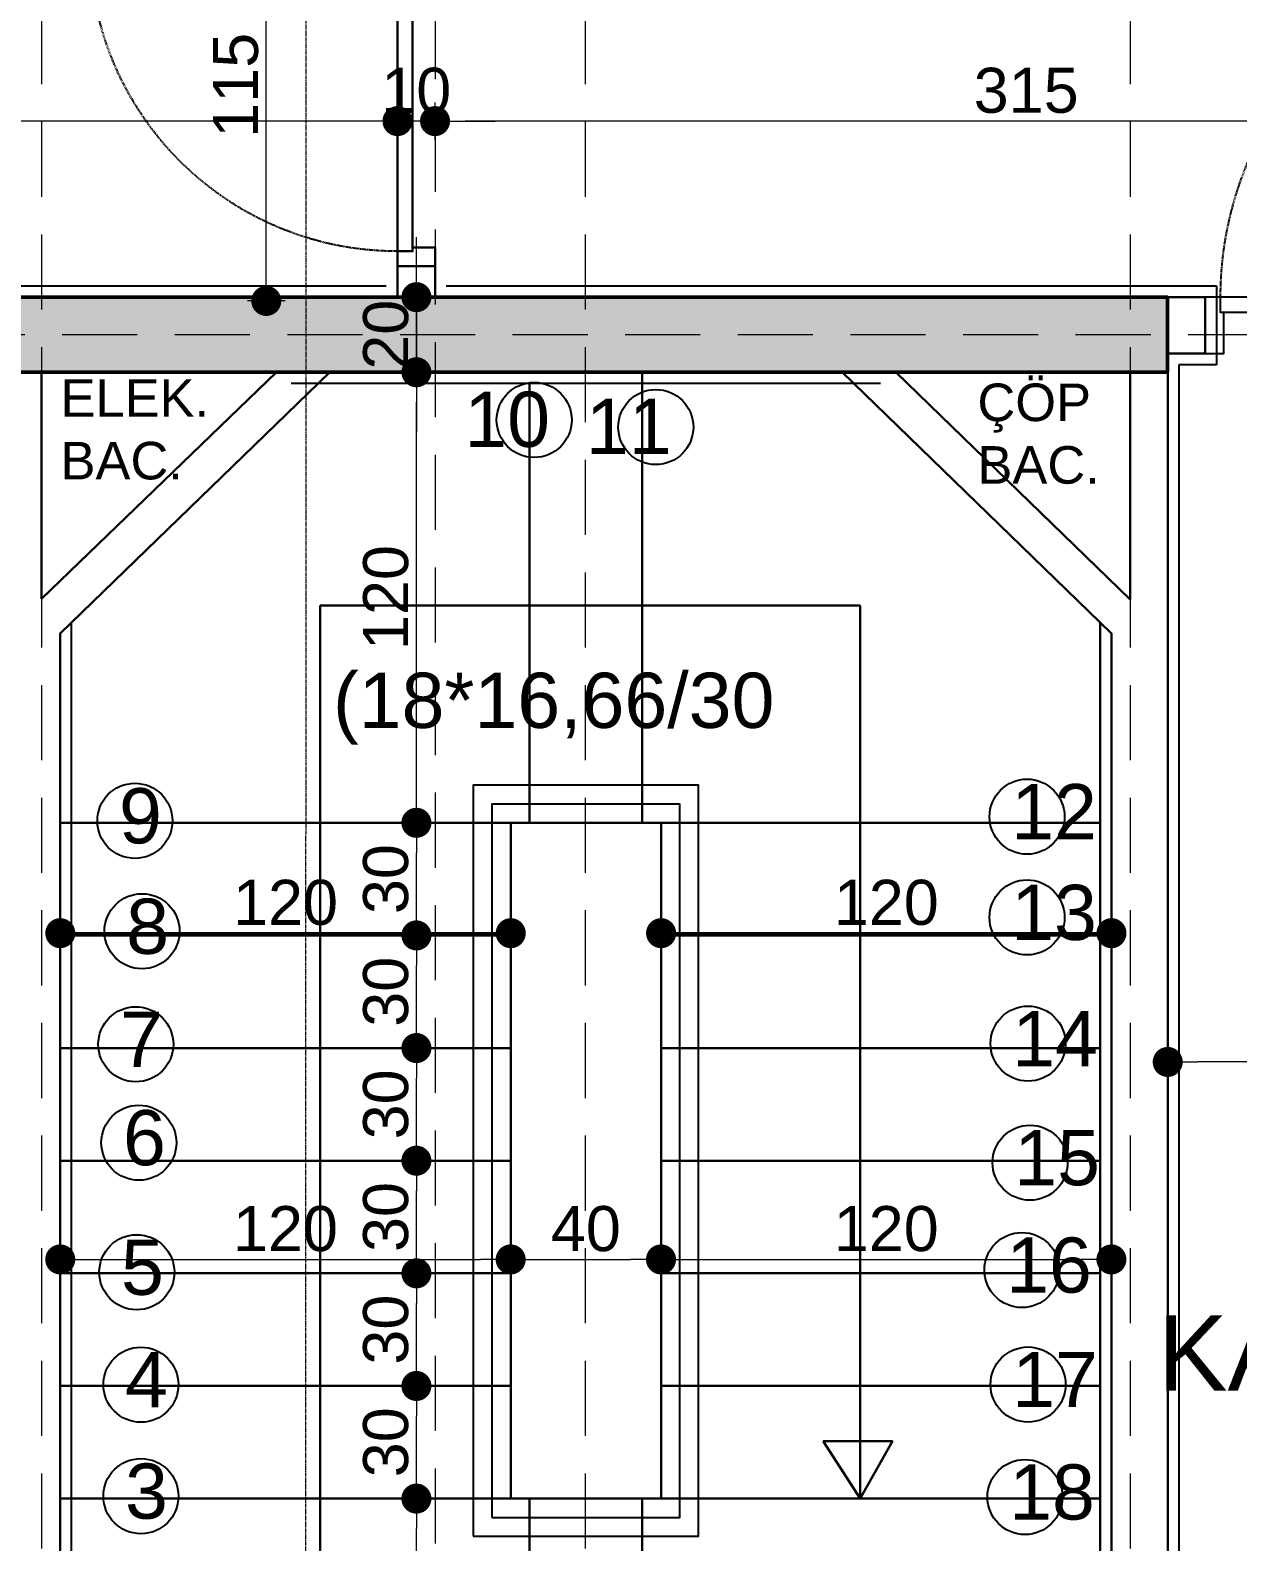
# Model space of a CAD drawing. Header units: millimetres. Extents: x 38129 to 72024, y -56282 to 16512.
# Drawn here: x 51670.7 to 51992.4, y -43941.9 to -43539.3 of the extents above; entities that cross this region are included whole.
import ezdxf

# ---------------------------------------------------------------- set-up
doc = ezdxf.new("R2010")
doc.units = ezdxf.units.MM
doc.linetypes.add('HIDDEN', pattern=[0.375, 0.25, -0.125])
for name, color, linetype, lineweight in [('AKS', 55, 'HIDDEN', 0), ('COLUMN4', 3, 'Continuous', 50), ('DIŞÖLÇÜ', 37, 'Continuous', 0), ('DUVAR', 255, 'Continuous', 30), ('KAPI', 4, 'Continuous', 30), ('M', 210, 'Continuous', 30), ('mahal', 7, 'Continuous', 5), ('pencere+KAPI', 1, 'Continuous', 0), ('TARAMA', 252, 'Continuous', 0), ('ölçü İÇ', 31, 'Continuous', 0)]:
    doc.layers.add(name, color=color, linetype=linetype, lineweight=lineweight)
for name, color, linetype in [('HIDDEN', 1, 'HIDDEN'), ('sıva', 41, 'Continuous'), ('tefriş', 42, 'Continuous')]:
    doc.layers.add(name, color=color, linetype=linetype)
doc.styles.add('icdisolcu_yazi', font='arial.ttf')
doc.styles.get("Standard").update_dxf_attribs({"font": 'arial.ttf'})
doc.dimstyles.new('İç Ölçü', dxfattribs={"dimtxt": 12, "dimasz": 8, "dimexe": 5, "dimexo": 0, "dimgap": 2, "dimtad": 1, "dimdec": 0, "dimzin": 12, "dimdsep": 46, "dimtxsty": 'icdisolcu_yazi', "dimblk": 'DOT', "dimcen": 8, "dimdle": 5, "dimclrd": 256, "dimclre": 256, "dimclrt": 7, "dimadec": 0, "dimazin": 3, "dimtfac": 1, "dimtdec": 0, "dimtix": 1, "dimtmove": 2, "dimatfit": 3, "dimldrblk": 'DOT', "dimfxl": 0, "dimtolj": 1, "dimtzin": 0, "dimlwd": -1, "dimlwe": -1, "dimarcsym": 0})

# ---------------------------------------------------------------- blocks, each defined once
blk = doc.blocks.new('_Dot')
at = {"color": 0, "lineweight": -2}
blk.add_line((-0.5, 0), (-1, 0), dxfattribs=at)
at = {"color": 0, "lineweight": 30, "const_width": 0.5}
blk.add_lwpolyline([(-0.25, 0, 1), (0.25, 0, 1)], format="xyb", close=True, dxfattribs=at)
blk = doc.blocks.new('*D1415')
at = {"layer": 'Defpoints', "color": 0, "lineweight": 120, "transparency": 16777216}
for p in [(51773.6, -43610.43), (51773.57, -43630.43), (51773.57, -43630.43)]:
    blk.add_point(p, dxfattribs=at)
at = {"layer": 'ölçü İÇ', "linetype": 'Continuous', "transparency": 16777216}
for p, q in [((51773.57, -43602.43), (51773.57, -43594.43)), ((51773.57, -43610.43), (51773.57, -43630.43)), ((51773.57, -43638.43), (51773.57, -43646.43))]:
    blk.add_line(p, q, dxfattribs=at)
at = {"layer": 'ölçü İÇ', "transparency": 16777216}
for p, q in [((51773.6, -43610.43), (51768.57, -43610.43)), ((51773.57, -43630.43), (51778.57, -43630.43))]:
    blk.add_line(p, q, dxfattribs=at)
at = {"layer": 'ölçü İÇ', "transparency": 16777216, "xscale": 8, "yscale": 8, "zscale": 8}
for p, rotation in [((51773.57, -43610.43), 270), ((51773.57, -43630.43), 90)]:
    blk.add_blockref('_Dot', p, dxfattribs=dict(at, rotation=rotation))
at = {"layer": 'ölçü İÇ', "color": 7, "transparency": 16777216, "insert": (51765.45, -43620.43), "char_height": 12, "attachment_point": 5, "rotation": 90, "style": 'icdisolcu_yazi'}
blk.add_mtext('\\A1;20', dxfattribs=at)
blk = doc.blocks.new('*D1416')
at = {"layer": 'Defpoints', "color": 0, "lineweight": 120, "transparency": 16777216}
for p in [(51773.57, -43930.43), (51773.57, -43930.43), (51773.57, -44050.43)]:
    blk.add_point(p, dxfattribs=at)
at = {"layer": 'ölçü İÇ', "transparency": 16777216}
for p, q in [((51773.57, -43930.43), (51778.57, -43930.43)), ((51773.57, -44050.43), (51778.57, -44050.43))]:
    blk.add_line(p, q, dxfattribs=at)
at = {"layer": 'ölçü İÇ', "linetype": 'Continuous', "transparency": 16777216}
blk.add_line((51773.57, -44042.43), (51773.57, -43938.43), dxfattribs=at)
at = {"layer": 'ölçü İÇ', "transparency": 16777216, "xscale": 8, "yscale": 8, "zscale": 8}
for p, rotation in [((51773.57, -43930.43), 90), ((51773.57, -44050.43), 270)]:
    blk.add_blockref('_Dot', p, dxfattribs=dict(at, rotation=rotation))
at = {"layer": 'ölçü İÇ', "color": 7, "transparency": 16777216, "insert": (51765.45, -43990.43), "char_height": 12, "attachment_point": 5, "rotation": 90, "style": 'icdisolcu_yazi'}
blk.add_mtext('\\A1;120', dxfattribs=at)
blk = doc.blocks.new('*D1417')
at = {"layer": 'Defpoints', "color": 0, "lineweight": 120, "transparency": 16777216}
for p in [(51773.57, -43900.43), (51773.57, -43900.43), (51773.57, -43930.43)]:
    blk.add_point(p, dxfattribs=at)
at = {"layer": 'ölçü İÇ', "transparency": 16777216}
for p, q in [((51773.57, -43900.43), (51778.57, -43900.43)), ((51773.57, -43930.43), (51778.57, -43930.43))]:
    blk.add_line(p, q, dxfattribs=at)
at = {"layer": 'ölçü İÇ', "linetype": 'Continuous', "transparency": 16777216}
blk.add_line((51773.57, -43922.43), (51773.57, -43908.43), dxfattribs=at)
at = {"layer": 'ölçü İÇ', "transparency": 16777216, "xscale": 8, "yscale": 8, "zscale": 8}
for p, rotation in [((51773.57, -43900.43), 90), ((51773.57, -43930.43), 270)]:
    blk.add_blockref('_Dot', p, dxfattribs=dict(at, rotation=rotation))
at = {"layer": 'ölçü İÇ', "color": 7, "transparency": 16777216, "insert": (51765.44, -43915.43), "char_height": 12, "attachment_point": 5, "rotation": 90, "style": 'icdisolcu_yazi'}
blk.add_mtext('\\A1;30', dxfattribs=at)
blk = doc.blocks.new('*D1418')
at = {"layer": 'Defpoints', "color": 0, "lineweight": 120, "transparency": 16777216}
for p in [(51773.57, -43870.43), (51773.57, -43870.43), (51773.57, -43900.43)]:
    blk.add_point(p, dxfattribs=at)
at = {"layer": 'ölçü İÇ', "transparency": 16777216}
for p, q in [((51773.57, -43870.43), (51778.57, -43870.43)), ((51773.57, -43900.43), (51778.57, -43900.43))]:
    blk.add_line(p, q, dxfattribs=at)
at = {"layer": 'ölçü İÇ', "linetype": 'Continuous', "transparency": 16777216}
blk.add_line((51773.57, -43892.43), (51773.57, -43878.43), dxfattribs=at)
at = {"layer": 'ölçü İÇ', "transparency": 16777216, "xscale": 8, "yscale": 8, "zscale": 8}
for p, rotation in [((51773.57, -43870.43), 90), ((51773.57, -43900.43), 270)]:
    blk.add_blockref('_Dot', p, dxfattribs=dict(at, rotation=rotation))
at = {"layer": 'ölçü İÇ', "color": 7, "transparency": 16777216, "insert": (51765.44, -43885.43), "char_height": 12, "attachment_point": 5, "rotation": 90, "style": 'icdisolcu_yazi'}
blk.add_mtext('\\A1;30', dxfattribs=at)
blk = doc.blocks.new('*D1419')
at = {"layer": 'Defpoints', "color": 0, "lineweight": 120, "transparency": 16777216}
for p in [(51773.57, -43840.43), (51773.57, -43840.43), (51773.57, -43870.43)]:
    blk.add_point(p, dxfattribs=at)
at = {"layer": 'ölçü İÇ', "transparency": 16777216}
for p, q in [((51773.57, -43840.43), (51778.57, -43840.43)), ((51773.57, -43870.43), (51778.57, -43870.43))]:
    blk.add_line(p, q, dxfattribs=at)
at = {"layer": 'ölçü İÇ', "linetype": 'Continuous', "transparency": 16777216}
blk.add_line((51773.57, -43862.43), (51773.57, -43848.43), dxfattribs=at)
at = {"layer": 'ölçü İÇ', "transparency": 16777216, "xscale": 8, "yscale": 8, "zscale": 8}
for p, rotation in [((51773.57, -43840.43), 90), ((51773.57, -43870.43), 270)]:
    blk.add_blockref('_Dot', p, dxfattribs=dict(at, rotation=rotation))
at = {"layer": 'ölçü İÇ', "color": 7, "transparency": 16777216, "insert": (51765.44, -43855.43), "char_height": 12, "attachment_point": 5, "rotation": 90, "style": 'icdisolcu_yazi'}
blk.add_mtext('\\A1;30', dxfattribs=at)
blk = doc.blocks.new('*D1420')
at = {"layer": 'Defpoints', "color": 0, "lineweight": 120, "transparency": 16777216}
for p in [(51773.57, -43810.43), (51773.57, -43810.43), (51773.57, -43840.43)]:
    blk.add_point(p, dxfattribs=at)
at = {"layer": 'ölçü İÇ', "transparency": 16777216}
for p, q in [((51773.57, -43810.43), (51778.57, -43810.43)), ((51773.57, -43840.43), (51778.57, -43840.43))]:
    blk.add_line(p, q, dxfattribs=at)
at = {"layer": 'ölçü İÇ', "linetype": 'Continuous', "transparency": 16777216}
blk.add_line((51773.57, -43832.43), (51773.57, -43818.43), dxfattribs=at)
at = {"layer": 'ölçü İÇ', "transparency": 16777216, "xscale": 8, "yscale": 8, "zscale": 8}
for p, rotation in [((51773.57, -43810.43), 90), ((51773.57, -43840.43), 270)]:
    blk.add_blockref('_Dot', p, dxfattribs=dict(at, rotation=rotation))
at = {"layer": 'ölçü İÇ', "color": 7, "transparency": 16777216, "insert": (51765.44, -43825.43), "char_height": 12, "attachment_point": 5, "rotation": 90, "style": 'icdisolcu_yazi'}
blk.add_mtext('\\A1;30', dxfattribs=at)
blk = doc.blocks.new('*D1421')
at = {"layer": 'Defpoints', "color": 0, "lineweight": 120, "transparency": 16777216}
for p in [(51773.57, -43780.43), (51773.57, -43780.43), (51773.57, -43810.43)]:
    blk.add_point(p, dxfattribs=at)
at = {"layer": 'ölçü İÇ', "transparency": 16777216}
for p, q in [((51773.57, -43780.43), (51778.57, -43780.43)), ((51773.57, -43810.43), (51778.57, -43810.43))]:
    blk.add_line(p, q, dxfattribs=at)
at = {"layer": 'ölçü İÇ', "linetype": 'Continuous', "transparency": 16777216}
blk.add_line((51773.57, -43802.43), (51773.57, -43788.43), dxfattribs=at)
at = {"layer": 'ölçü İÇ', "transparency": 16777216, "xscale": 8, "yscale": 8, "zscale": 8}
for p, rotation in [((51773.57, -43780.43), 90), ((51773.57, -43810.43), 270)]:
    blk.add_blockref('_Dot', p, dxfattribs=dict(at, rotation=rotation))
at = {"layer": 'ölçü İÇ', "color": 7, "transparency": 16777216, "insert": (51765.44, -43795.43), "char_height": 12, "attachment_point": 5, "rotation": 90, "style": 'icdisolcu_yazi'}
blk.add_mtext('\\A1;30', dxfattribs=at)
blk = doc.blocks.new('*D1422')
at = {"layer": 'Defpoints', "color": 0, "lineweight": 120, "transparency": 16777216}
for p in [(51773.57, -43750.43), (51773.57, -43750.43), (51773.57, -43780.43)]:
    blk.add_point(p, dxfattribs=at)
at = {"layer": 'ölçü İÇ', "transparency": 16777216}
for p, q in [((51773.57, -43750.43), (51778.57, -43750.43)), ((51773.57, -43780.43), (51778.57, -43780.43))]:
    blk.add_line(p, q, dxfattribs=at)
at = {"layer": 'ölçü İÇ', "linetype": 'Continuous', "transparency": 16777216}
blk.add_line((51773.57, -43772.43), (51773.57, -43758.43), dxfattribs=at)
at = {"layer": 'ölçü İÇ', "transparency": 16777216, "xscale": 8, "yscale": 8, "zscale": 8}
for p, rotation in [((51773.57, -43750.43), 90), ((51773.57, -43780.43), 270)]:
    blk.add_blockref('_Dot', p, dxfattribs=dict(at, rotation=rotation))
at = {"layer": 'ölçü İÇ', "color": 7, "transparency": 16777216, "insert": (51765.44, -43765.43), "char_height": 12, "attachment_point": 5, "rotation": 90, "style": 'icdisolcu_yazi'}
blk.add_mtext('\\A1;30', dxfattribs=at)
blk = doc.blocks.new('*D1423')
at = {"layer": 'Defpoints', "color": 0, "lineweight": 120, "transparency": 16777216}
for p in [(51773.57, -43630.43), (51773.57, -43630.43), (51773.57, -43750.43)]:
    blk.add_point(p, dxfattribs=at)
at = {"layer": 'ölçü İÇ', "transparency": 16777216}
for p, q in [((51773.57, -43630.43), (51778.57, -43630.43)), ((51773.57, -43750.43), (51778.57, -43750.43))]:
    blk.add_line(p, q, dxfattribs=at)
at = {"layer": 'ölçü İÇ', "linetype": 'Continuous', "transparency": 16777216}
blk.add_line((51773.57, -43742.43), (51773.57, -43638.43), dxfattribs=at)
at = {"layer": 'ölçü İÇ', "transparency": 16777216, "xscale": 8, "yscale": 8, "zscale": 8}
for p, rotation in [((51773.57, -43630.43), 90), ((51773.57, -43750.43), 270)]:
    blk.add_blockref('_Dot', p, dxfattribs=dict(at, rotation=rotation))
at = {"layer": 'ölçü İÇ', "color": 7, "transparency": 16777216, "insert": (51765.45, -43690.43), "char_height": 12, "attachment_point": 5, "rotation": 90, "style": 'icdisolcu_yazi'}
blk.add_mtext('\\A1;120', dxfattribs=at)
blk = doc.blocks.new('*D1424')
at = {"layer": 'Defpoints', "color": 0, "lineweight": 120, "transparency": 16777216}
for p in [(51773.57, -43610.43), (51773.57, -43610.43), (51773.57, -43630.43)]:
    blk.add_point(p, dxfattribs=at)
at = {"layer": 'ölçü İÇ', "linetype": 'Continuous', "transparency": 16777216}
for p, q in [((51773.57, -43602.43), (51773.57, -43594.43)), ((51773.57, -43630.43), (51773.57, -43610.43)), ((51773.57, -43638.43), (51773.57, -43646.43))]:
    blk.add_line(p, q, dxfattribs=at)
at = {"layer": 'ölçü İÇ', "transparency": 16777216}
for p, q in [((51773.57, -43610.43), (51778.57, -43610.43)), ((51773.57, -43630.43), (51778.57, -43630.43))]:
    blk.add_line(p, q, dxfattribs=at)
at = {"layer": 'ölçü İÇ', "transparency": 16777216, "xscale": 8, "yscale": 8, "zscale": 8}
for p, rotation in [((51773.57, -43610.43), 270), ((51773.57, -43630.43), 90)]:
    blk.add_blockref('_Dot', p, dxfattribs=dict(at, rotation=rotation))
at = {"layer": 'ölçü İÇ', "color": 7, "transparency": 16777216, "insert": (51765.45, -43620.43), "char_height": 12, "attachment_point": 5, "rotation": 90, "style": 'icdisolcu_yazi'}
blk.add_mtext('\\A1;20', dxfattribs=at)
blk = doc.blocks.new('*U9')
for p, q in [((4, 0), (0, 0)), ((86, 0), (90, 0))]:
    blk.add_line(p, q)
blk.add_lwpolyline([(4, 0), (86, 0), (86, -4), (4, -4)], close=True)
for points in [[(0, -10), (5, -10), (5, -4)], [(90, -10), (85, -10), (85, -4)]]:
    blk.add_lwpolyline(points)
at = {"layer": 'DUVAR'}
for p, q in [((0, 0), (0, -10)), ((90, 0), (90, -10))]:
    blk.add_line(p, q, dxfattribs=at)
at = {"layer": 'HIDDEN'}
blk.add_line((4, 0), (4, 82), dxfattribs=at)
blk.add_arc((4, 0), 82, 360, 90, dxfattribs=at)
blk = doc.blocks.new('*D1490')
at = {"layer": 'Defpoints', "color": 0, "lineweight": 120, "transparency": 16777216}
for p in [(51773.57, -43610.43), (51773.57, -43610.43), (51773.57, -43630.43)]:
    blk.add_point(p, dxfattribs=at)
at = {"layer": 'ölçü İÇ', "linetype": 'Continuous', "transparency": 16777216}
for p, q in [((51773.57, -43602.43), (51773.57, -43594.43)), ((51773.57, -43630.43), (51773.57, -43610.43)), ((51773.57, -43638.43), (51773.57, -43646.43))]:
    blk.add_line(p, q, dxfattribs=at)
at = {"layer": 'ölçü İÇ', "transparency": 16777216}
for p, q in [((51773.57, -43610.43), (51778.57, -43610.43)), ((51773.57, -43630.43), (51778.57, -43630.43))]:
    blk.add_line(p, q, dxfattribs=at)
at = {"layer": 'ölçü İÇ', "transparency": 16777216, "xscale": 8, "yscale": 8, "zscale": 8}
for p, rotation in [((51773.57, -43610.43), 270), ((51773.57, -43630.43), 90)]:
    blk.add_blockref('_Dot', p, dxfattribs=dict(at, rotation=rotation))
at = {"layer": 'ölçü İÇ', "color": 7, "transparency": 16777216, "insert": (51765.45, -43620.43), "char_height": 12, "attachment_point": 5, "rotation": 90, "style": 'icdisolcu_yazi'}
blk.add_mtext('\\A1;20', dxfattribs=at)
blk = doc.blocks.new('*D1491')
at = {"layer": 'Defpoints', "color": 0, "lineweight": 120, "transparency": 16777216}
for p in [(51733.57, -43496.57), (51763.53, -43496.57), (51773.57, -43611.43)]:
    blk.add_point(p, dxfattribs=at)
at = {"layer": 'ölçü İÇ', "transparency": 16777216}
for p, q in [((51738.57, -43496.57), (51728.57, -43496.57)), ((51738.57, -43611.43), (51728.57, -43611.43))]:
    blk.add_line(p, q, dxfattribs=at)
at = {"layer": 'ölçü İÇ', "linetype": 'Continuous', "transparency": 16777216}
blk.add_line((51733.57, -43603.43), (51733.57, -43504.57), dxfattribs=at)
at = {"layer": 'ölçü İÇ', "transparency": 16777216, "xscale": 8, "yscale": 8, "zscale": 8}
for p, rotation in [((51733.57, -43496.57), 90), ((51733.57, -43611.43), 270)]:
    blk.add_blockref('_Dot', p, dxfattribs=dict(at, rotation=rotation))
at = {"layer": 'ölçü İÇ', "color": 7, "transparency": 16777216, "insert": (51725.45, -43554), "char_height": 12, "attachment_point": 5, "rotation": 90, "style": 'icdisolcu_yazi'}
blk.add_mtext('\\A1;115', dxfattribs=at)
blk = doc.blocks.new('*D1518')
at = {"layer": 'Defpoints', "color": 0, "lineweight": 120, "transparency": 16777216}
for p in [(51778.53, -43563.54), (52093.53, -43563.54), (51778.53, -43602.21)]:
    blk.add_point(p, dxfattribs=at)
at = {"layer": 'ölçü İÇ', "transparency": 16777216}
for p, q in [((51778.53, -43568.54), (51778.53, -43558.54)), ((52093.53, -43563.54), (52093.53, -43558.54))]:
    blk.add_line(p, q, dxfattribs=at)
at = {"layer": 'ölçü İÇ', "linetype": 'Continuous', "transparency": 16777216}
blk.add_line((52085.53, -43563.54), (51786.53, -43563.54), dxfattribs=at)
at = {"layer": 'ölçü İÇ', "transparency": 16777216, "xscale": 8, "yscale": 8, "zscale": 8, "rotation": 180}
blk.add_blockref('_Dot', (51778.53, -43563.54), dxfattribs=at)
at = {"layer": 'ölçü İÇ', "transparency": 16777216, "xscale": 8, "yscale": 8, "zscale": 8}
blk.add_blockref('_Dot', (52093.53, -43563.54), dxfattribs=at)
at = {"layer": 'ölçü İÇ', "color": 7, "transparency": 16777216, "insert": (51936.03, -43555.41), "char_height": 12, "attachment_point": 5, "style": 'icdisolcu_yazi'}
blk.add_mtext('\\A1;315', dxfattribs=at)
blk = doc.blocks.new('*D1519')
at = {"layer": 'Defpoints', "color": 0, "lineweight": 120, "transparency": 16777216}
for p in [(51768.53, -43563.54), (51768.53, -43602.21), (51778.53, -43602.21)]:
    blk.add_point(p, dxfattribs=at)
at = {"layer": 'ölçü İÇ', "transparency": 16777216}
for p, q in [((51768.53, -43568.54), (51768.53, -43558.54)), ((51778.53, -43568.54), (51778.53, -43558.54))]:
    blk.add_line(p, q, dxfattribs=at)
at = {"layer": 'ölçü İÇ', "linetype": 'Continuous', "transparency": 16777216}
for p, q in [((51760.53, -43563.54), (51752.53, -43563.54)), ((51778.53, -43563.54), (51768.53, -43563.54)), ((51786.53, -43563.54), (51794.53, -43563.54))]:
    blk.add_line(p, q, dxfattribs=at)
at = {"layer": 'ölçü İÇ', "transparency": 16777216, "xscale": 8, "yscale": 8, "zscale": 8}
blk.add_blockref('_Dot', (51768.53, -43563.54), dxfattribs=at)
at = {"layer": 'ölçü İÇ', "transparency": 16777216, "xscale": 8, "yscale": 8, "zscale": 8, "rotation": 180}
blk.add_blockref('_Dot', (51778.53, -43563.54), dxfattribs=at)
at = {"layer": 'ölçü İÇ', "color": 7, "transparency": 16777216, "insert": (51773.53, -43555.42), "char_height": 12, "attachment_point": 5, "style": 'icdisolcu_yazi'}
blk.add_mtext('\\A1;10', dxfattribs=at)
blk = doc.blocks.new('*D1520')
at = {"layer": 'Defpoints', "color": 0, "lineweight": 120, "transparency": 16777216}
for p in [(51503.52, -43551.57), (51503.52, -43563.54), (51768.53, -43602.21)]:
    blk.add_point(p, dxfattribs=at)
at = {"layer": 'ölçü İÇ', "transparency": 16777216}
for p, q in [((51503.52, -43558.54), (51503.52, -43568.54)), ((51768.53, -43568.54), (51768.53, -43558.54))]:
    blk.add_line(p, q, dxfattribs=at)
at = {"layer": 'ölçü İÇ', "linetype": 'Continuous', "transparency": 16777216}
blk.add_line((51760.53, -43563.54), (51511.52, -43563.54), dxfattribs=at)
at = {"layer": 'ölçü İÇ', "transparency": 16777216, "xscale": 8, "yscale": 8, "zscale": 8, "rotation": 180}
blk.add_blockref('_Dot', (51503.52, -43563.54), dxfattribs=at)
at = {"layer": 'ölçü İÇ', "transparency": 16777216, "xscale": 8, "yscale": 8, "zscale": 8}
blk.add_blockref('_Dot', (51768.53, -43563.54), dxfattribs=at)
at = {"layer": 'ölçü İÇ', "color": 7, "transparency": 16777216, "insert": (51636.03, -43555.42), "char_height": 12, "attachment_point": 5, "style": 'icdisolcu_yazi'}
blk.add_mtext('\\A1;265', dxfattribs=at)
blk = doc.blocks.new('*D1525')
at = {"layer": 'Defpoints', "color": 0, "lineweight": 120, "transparency": 16777216}
for p in [(51973.74, -43814.13), (52093.53, -43814.12), (51973.74, -43817.28)]:
    blk.add_point(p, dxfattribs=at)
at = {"layer": 'ölçü İÇ', "transparency": 16777216}
for p, q in [((51973.74, -43817.28), (51973.74, -43809.13)), ((52093.53, -43814.12), (52093.53, -43819.13))]:
    blk.add_line(p, q, dxfattribs=at)
at = {"layer": 'ölçü İÇ', "linetype": 'Continuous', "transparency": 16777216}
blk.add_line((52085.53, -43814.13), (51981.74, -43814.13), dxfattribs=at)
at = {"layer": 'ölçü İÇ', "transparency": 16777216, "xscale": 8, "yscale": 8, "zscale": 8, "rotation": 180}
blk.add_blockref('_Dot', (51973.74, -43814.13), dxfattribs=at)
at = {"layer": 'ölçü İÇ', "transparency": 16777216, "xscale": 8, "yscale": 8, "zscale": 8}
blk.add_blockref('_Dot', (52093.53, -43814.13), dxfattribs=at)
at = {"layer": 'ölçü İÇ', "color": 7, "transparency": 16777216, "insert": (52033.63, -43806), "char_height": 12, "attachment_point": 5, "style": 'icdisolcu_yazi'}
blk.add_mtext('\\A1;120', dxfattribs=at)
blk = doc.blocks.new('*D1540')
at = {"layer": 'Defpoints', "color": 0, "lineweight": 120, "transparency": 16777216}
for p in [(51678.68, -43866.73), (51798.68, -43866.73), (51798.68, -43866.73)]:
    blk.add_point(p, dxfattribs=at)
at = {"layer": 'ölçü İÇ', "transparency": 16777216}
for p, q in [((51798.68, -43866.73), (51798.68, -43861.73)), ((51678.68, -43866.73), (51678.68, -43871.73))]:
    blk.add_line(p, q, dxfattribs=at)
at = {"layer": 'ölçü İÇ', "linetype": 'Continuous', "transparency": 16777216}
blk.add_line((51686.68, -43866.73), (51790.68, -43866.73), dxfattribs=at)
at = {"layer": 'ölçü İÇ', "transparency": 16777216, "xscale": 8, "yscale": 8, "zscale": 8, "rotation": 180}
blk.add_blockref('_Dot', (51678.68, -43866.73), dxfattribs=at)
at = {"layer": 'ölçü İÇ', "transparency": 16777216, "xscale": 8, "yscale": 8, "zscale": 8}
blk.add_blockref('_Dot', (51798.68, -43866.73), dxfattribs=at)
at = {"layer": 'ölçü İÇ', "color": 7, "transparency": 16777216, "insert": (51738.68, -43858.6), "char_height": 12, "attachment_point": 5, "style": 'icdisolcu_yazi'}
blk.add_mtext('\\A1;120', dxfattribs=at)
blk = doc.blocks.new('*D1541')
at = {"layer": 'Defpoints', "color": 0, "lineweight": 120, "transparency": 16777216}
for p in [(51798.68, -43866.73), (51838.74, -43866.73), (51838.74, -43866.73)]:
    blk.add_point(p, dxfattribs=at)
at = {"layer": 'ölçü İÇ', "transparency": 16777216}
for p, q in [((51838.74, -43866.73), (51838.74, -43861.73)), ((51798.68, -43866.73), (51798.68, -43871.73))]:
    blk.add_line(p, q, dxfattribs=at)
at = {"layer": 'ölçü İÇ', "linetype": 'Continuous', "transparency": 16777216}
blk.add_line((51806.68, -43866.73), (51830.74, -43866.73), dxfattribs=at)
at = {"layer": 'ölçü İÇ', "transparency": 16777216, "xscale": 8, "yscale": 8, "zscale": 8, "rotation": 180}
blk.add_blockref('_Dot', (51798.68, -43866.73), dxfattribs=at)
at = {"layer": 'ölçü İÇ', "transparency": 16777216, "xscale": 8, "yscale": 8, "zscale": 8}
blk.add_blockref('_Dot', (51838.74, -43866.73), dxfattribs=at)
at = {"layer": 'ölçü İÇ', "color": 7, "transparency": 16777216, "insert": (51818.71, -43858.6), "char_height": 12, "attachment_point": 5, "style": 'icdisolcu_yazi'}
blk.add_mtext('\\A1;40', dxfattribs=at)
blk = doc.blocks.new('*D1542')
at = {"layer": 'Defpoints', "color": 0, "lineweight": 120, "transparency": 16777216}
for p in [(51838.74, -43866.73), (51958.74, -43866.73), (51958.74, -43866.73)]:
    blk.add_point(p, dxfattribs=at)
at = {"layer": 'ölçü İÇ', "transparency": 16777216}
for p, q in [((51958.74, -43866.73), (51958.74, -43861.73)), ((51838.74, -43866.73), (51838.74, -43871.73))]:
    blk.add_line(p, q, dxfattribs=at)
at = {"layer": 'ölçü İÇ', "linetype": 'Continuous', "transparency": 16777216}
blk.add_line((51846.74, -43866.73), (51950.74, -43866.73), dxfattribs=at)
at = {"layer": 'ölçü İÇ', "transparency": 16777216, "xscale": 8, "yscale": 8, "zscale": 8, "rotation": 180}
blk.add_blockref('_Dot', (51838.74, -43866.73), dxfattribs=at)
at = {"layer": 'ölçü İÇ', "transparency": 16777216, "xscale": 8, "yscale": 8, "zscale": 8}
blk.add_blockref('_Dot', (51958.74, -43866.73), dxfattribs=at)
at = {"layer": 'ölçü İÇ', "color": 7, "transparency": 16777216, "insert": (51898.74, -43858.6), "char_height": 12, "attachment_point": 5, "style": 'icdisolcu_yazi'}
blk.add_mtext('\\A1;120', dxfattribs=at)
blk = doc.blocks.new('wertertw')
at = {"layer": 'TARAMA', "lineweight": -3}
h = blk.add_hatch(dxfattribs=at)
h.set_pattern_fill('ANSI33', color=256, scale=2.5, style=0)
h.set_pattern_definition([(45, (-86643.698, -32547.66), (-11.2253202, 11.2253202), []), (45, (-86632.472, -32547.66), (-11.2253202, 11.2253202), [7.9375, -3.96875])])
h.paths.add_polyline_path([(-616.25, 351.94), (-616.25, -88.06), (-306.25, -88.06), (-306.25, -68.06), (-596.25, -68.06), (-596.25, 331.94), (-306.25, 331.94), (-306.25, 351.94)])
h.paths.add_polyline_path([(38.75, -338.06), (78.75, -338.06), (78.75, -378.06), (38.75, -378.06)])
h.paths.add_polyline_path([(-471.25, -318.06), (-441.25, -318.06), (-441.25, -378.06), (-471.25, -378.06)])
h.paths.add_polyline_path([(-961.25, -318.06), (-931.25, -318.06), (-931.25, -378.06), (-961.25, -378.06)])
h.paths.add_polyline_path([(343.75, -163.06), (413.75, -163.06), (413.75, -198.06), (343.75, -198.06)])
h.paths.add_polyline_path([(8.75, -163.06), (78.75, -163.06), (78.75, -198.06), (8.75, -198.06)])
h.paths.add_polyline_path([(-1036.25, -148.06), (-906.25, -148.06), (-906.25, -178.06), (-1036.25, -178.06)])
h.paths.add_polyline_path([(-976.25, 256.94), (-916.25, 256.94), (-916.25, 226.94), (-976.25, 226.94)])
h.paths.add_polyline_path([(343.75, 459.44), (413.75, 459.44), (413.75, 424.44), (343.75, 424.44)])
h.paths.add_polyline_path([(8.75, 459.44), (78.75, 459.44), (78.75, 424.44), (8.75, 424.44)])
h.paths.add_polyline_path([(-616.25, 531.94), (-306.25, 531.94), (-306.25, 511.94), (-616.25, 511.94)])
h.paths.add_polyline_path([(-976.25, 656.94), (-916.25, 656.94), (-916.25, 626.94), (-976.25, 626.94)])
h.paths.add_polyline_path([(-616.25, 971.94), (-306.25, 971.94), (-306.25, 951.94), (-616.25, 951.94)])
h.paths.add_polyline_path([(343.75, 1081.94), (413.75, 1081.94), (413.75, 1046.94), (343.75, 1046.94)])
h.paths.add_polyline_path([(8.75, 1081.94), (78.75, 1081.94), (78.75, 1046.94), (8.75, 1046.94)])
h.paths.add_polyline_path([(-1036.25, 1061.94), (-906.25, 1061.94), (-906.25, 1031.94), (-1036.25, 1031.94)])
h.paths.add_polyline_path([(-931.25, 1286.94), (-901.25, 1286.94), (-901.25, 1226.94), (-931.25, 1226.94)])
h.paths.add_polyline_path([(68.75, 1332.04), (108.75, 1332.04), (108.75, 1292.04), (68.75, 1292.04)])
h.paths.add_polyline_path([(-511.25, 1332.04), (-481.25, 1332.04), (-481.25, 1252.04), (-511.25, 1252.04)])
at = {"layer": 'COLUMN4', "color": 3}
blk.add_lwpolyline([(-616.25, 971.94), (-306.25, 971.94), (-306.25, 951.94), (-616.25, 951.94)], close=True, dxfattribs=at)
blk = doc.blocks.new('*D2501')
at = {"layer": 'Defpoints', "color": 0, "lineweight": 120, "transparency": 16777216}
for p in [(51838.76, -43772.51), (51838.76, -43779.83), (51958.75, -43780.43)]:
    blk.add_point(p, dxfattribs=at)
at = {"layer": 'M', "transparency": 16777216}
for p, q in [((51838.76, -43774.83), (51838.76, -43784.83)), ((51958.75, -43780.43), (51958.75, -43774.83))]:
    blk.add_line(p, q, dxfattribs=at)
at = {"layer": 'M', "linetype": 'Continuous', "transparency": 16777216}
blk.add_line((51950.75, -43779.83), (51846.76, -43779.83), dxfattribs=at)
at = {"layer": 'M', "transparency": 16777216, "xscale": 8, "yscale": 8, "zscale": 8, "rotation": 180}
blk.add_blockref('_Dot', (51838.76, -43779.83), dxfattribs=at)
at = {"layer": 'M', "transparency": 16777216, "xscale": 8, "yscale": 8, "zscale": 8}
blk.add_blockref('_Dot', (51958.75, -43779.83), dxfattribs=at)
at = {"layer": 'M', "color": 7, "transparency": 16777216, "insert": (51898.76, -43771.7), "char_height": 12, "attachment_point": 5, "style": 'icdisolcu_yazi'}
blk.add_mtext('\\A1;120', dxfattribs=at)
blk = doc.blocks.new('*D2502')
at = {"layer": 'Defpoints', "color": 0, "lineweight": 120, "transparency": 16777216}
for p in [(51678.69, -43763.07), (51798.7, -43768.22), (51678.69, -43779.83)]:
    blk.add_point(p, dxfattribs=at)
at = {"layer": 'M', "transparency": 16777216}
for p, q in [((51678.69, -43774.83), (51678.69, -43784.83)), ((51798.7, -43774.83), (51798.7, -43784.83))]:
    blk.add_line(p, q, dxfattribs=at)
at = {"layer": 'M', "linetype": 'Continuous', "transparency": 16777216}
blk.add_line((51790.7, -43779.83), (51686.69, -43779.83), dxfattribs=at)
at = {"layer": 'M', "transparency": 16777216, "xscale": 8, "yscale": 8, "zscale": 8, "rotation": 180}
blk.add_blockref('_Dot', (51678.69, -43779.83), dxfattribs=at)
at = {"layer": 'M', "transparency": 16777216, "xscale": 8, "yscale": 8, "zscale": 8}
blk.add_blockref('_Dot', (51798.7, -43779.83), dxfattribs=at)
at = {"layer": 'M', "color": 7, "transparency": 16777216, "insert": (51738.7, -43771.7), "char_height": 12, "attachment_point": 5, "style": 'icdisolcu_yazi'}
blk.add_mtext('\\A1;120', dxfattribs=at)

msp = doc.modelspace()

# ---------------------------------------------------------------- linework, layer by layer
msp.add_line((51987.73, -43610.43), (51983.73, -43610.43))
msp.add_lwpolyline([(52079.73, -43610.43), (51987.73, -43610.43), (51987.73, -43614.43), (52079.73, -43614.43)], close=True)
msp.add_lwpolyline([(51983.73, -43625.43), (51988.73, -43625.43), (51988.73, -43614.43)])
at = {"layer": 'AKS', "ltscale": 80}
for p, q in [((51673.68, -42903.74), (51673.68, -45280.38)), ((51778.53, -42902.39), (51778.53, -45279.02)), ((51818.53, -42903.74), (51818.53, -45280.38)), ((51963.73, -42903.74), (51963.73, -45280.38)), ((53019.21, -43620.43), (50939.02, -43620.43))]:
    msp.add_line(p, q, dxfattribs=at)
at = {"layer": 'DUVAR'}
for p, q in [((51768.53, -43602.21), (51768.53, -43610.43)), ((51768.53, -43602.21), (51778.53, -43602.21)), ((51778.53, -43602.21), (51778.53, -43610.43)), ((51983.73, -43610.43), (51973.74, -43610.43)), ((51983.73, -43610.43), (51983.73, -43625.43)), ((51983.73, -43625.43), (51973.74, -43625.43)), ((51673.69, -43690.74), (51673.69, -43630.35)), ((51736.31, -43630.43), (51673.69, -43690.74)), ((51750.52, -43630.43), (51678.69, -43700.03)), ((51901.31, -43630.43), (51963.75, -43690.93)), ((51963.75, -43690.93), (51963.75, -43630.43)), ((51678.69, -43956.5), (51678.69, -43700.03))]:
    msp.add_line(p, q, dxfattribs=at)
for points in [[(51973.74, -43946.98), (51973.74, -43625.43)], [(51958.75, -43950.98), (51958.75, -43700.01), (51886.87, -43630.35)]]:
    msp.add_lwpolyline(points, dxfattribs=at)
at = {"layer": 'HIDDEN'}
msp.add_arc((52079.73, -43610.43), 92, 90, 180, dxfattribs=at)
at = {"layer": 'M'}
for p, q in [((51833.76, -43630.43), (51833.76, -43750.43)), ((51803.7, -43633.35), (51803.7, -43750.43)), ((51891.82, -43692.59), (51747.96, -43692.59)), ((51747.96, -43692.59), (51747.96, -43987.82)), ((51891.82, -43930.43), (51891.82, -43692.59)), ((51678.69, -43750.43), (51798.7, -43750.43)), ((51838.76, -43750.43), (51798.7, -43750.43)), ((51798.7, -43750.43), (51798.7, -43930.43)), ((51678.69, -43780.43), (51798.7, -43780.43)), ((51838.76, -43780.43), (51955.76, -43780.43)), ((51678.69, -43810.43), (51798.7, -43810.43)), ((51838.76, -43810.43), (51955.76, -43810.43)), ((51678.69, -43840.43), (51798.7, -43840.43)), ((51838.76, -43840.43), (51955.76, -43840.43)), ((51678.69, -43870.43), (51798.7, -43870.43)), ((51678.69, -43870.43), (51798.7, -43870.43)), ((51838.76, -43870.43), (51955.76, -43870.43)), ((51838.76, -43870.43), (51955.76, -43870.43)), ((51678.69, -43900.43), (51798.7, -43900.43)), ((51838.76, -43900.43), (51955.76, -43900.43)), ((51891.82, -43930.43), (51881.91, -43915.17)), ((51881.91, -43915.17), (51891.82, -43915.17)), ((51678.69, -43930.43), (51798.7, -43930.43)), ((51798.7, -43930.43), (51838.76, -43930.43)), ((51803.7, -43930.43), (51803.7, -44050.43))]:
    msp.add_line(p, q, dxfattribs=at)
for points in [[(51955.75, -43750.43), (51838.76, -43750.43), (51838.76, -43930.43), (51955.75, -43930.43)], [(51891.82, -43930.43), (51900.37, -43915.17), (51891.82, -43915.17)], [(51833.76, -43930.43), (51833.76, -44050.43)]]:
    msp.add_lwpolyline(points, dxfattribs=at)
at = {"layer": 'pencere+KAPI', "linetype": 'HIDDEN'}
msp.add_line((51744.36, -42952.22), (51743.51, -45255.28), dxfattribs=at)
at = {"layer": 'sıva'}
for p, q in [((51660.68, -43607.43), (51765.53, -43607.43)), ((51781.53, -43607.43), (51978.73, -43607.43)), ((51978.73, -43607.43), (51986.73, -43607.43)), ((51986.73, -43607.43), (51986.73, -43628.43)), ((51986.73, -43628.43), (51976.74, -43628.43)), ((51976.74, -43628.43), (51976.74, -43646.87)), ((51740.31, -43633.35), (51897.15, -43633.35)), ((51681.69, -44047.35), (51681.69, -43697.12)), ((51955.75, -43697.11), (51955.75, -43951.04))]:
    msp.add_line(p, q, dxfattribs=at)
for points in [[(51897.2, -43633.43), (51740.21, -43633.43)], [(51976.74, -43646.87), (51976.74, -43946.98)], [(51955.76, -43951.04), (51955.76, -43697.12)]]:
    msp.add_lwpolyline(points, dxfattribs=at)
at = {"layer": 'tefriş'}
for points in [[(51788.7, -43940.43), (51848.76, -43940.43), (51848.76, -43740.43), (51788.7, -43740.43)], [(51793.7, -43935.43), (51843.76, -43935.43), (51843.76, -43745.43), (51793.7, -43745.43)]]:
    msp.add_lwpolyline(points, close=True, dxfattribs=at)
for centre in [(51804.95, -43643.14), (51837.35, -43645.03), (51698.56, -43749.91), (51936.25, -43748.8), (51936.25, -43775.64), (51700.46, -43779.32), (51698.81, -43809.43), (51936.52, -43809.25), (51699.62, -43835.64), (51937.06, -43840.96), (51699.08, -43870.14), (51934.9, -43869.56), (51700.16, -43900.09), (51936.52, -43900.05), (51700.16, -43929.78), (51935.71, -43930.01)]:
    msp.add_circle(centre, 10, dxfattribs=at)

# ---------------------------------------------------------------- block references
at = {"layer": 'DIŞÖLÇÜ'}
msp.add_blockref('wertertw', (52279.92, -44582.37), dxfattribs=at)
at = {"layer": 'KAPI', "xscale": -1, "rotation": 90}
msp.add_blockref('*U9', (51768.53, -43512.21), dxfattribs=at)

# ---------------------------------------------------------------- texts
at = {"layer": 'mahal', "char_height": 10, "width": 125.1716, "attachment_point": 1}
for s, insert in [('ELEK. \\PBAC.', (51678.75, -43632.3)), ('ÇÖP \\PBAC.', (51923.04, -43633.44))]:
    msp.add_mtext(s, dxfattribs=dict(at, insert=insert))
at = {"layer": 'mahal', "insert": (51971.05, -43901.93), "char_height": 20, "attachment_point": 7}
msp.add_mtext_dynamic_manual_height_columns('KAT HOLU', width=250.3432, gutter_width=12.5, heights=[0], dxfattribs=at)
at = {"layer": 'tefriş', "char_height": 14.7, "width": 26.4931}
for s, insert, attachment_point in [('10', (51809.17, -43635.6), 3), ('11', (51841.58, -43637.48), 3), ('(18*16,66/30', (51868.95, -43710.46), 3), ('9', (51694.34, -43741.22), 1), ('12', (51932.03, -43740.12), 1), ('13', (51932.03, -43766.95), 1), ('8', (51696.23, -43770.64), 1), ('7', (51694.59, -43800.74), 1), ('14', (51932.3, -43800.56), 1), ('6', (51695.4, -43826.95), 1), ('15', (51932.84, -43832.27), 1), ('5', (51694.86, -43861.46), 1), ('16', (51930.68, -43860.88), 1), ('4', (51695.94, -43891.41), 1), ('17', (51932.3, -43891.37), 1), ('3', (51695.94, -43921.09), 1), ('18', (51931.49, -43921.32), 1)]:
    msp.add_mtext(s, dxfattribs=dict(at, insert=insert, attachment_point=attachment_point))

# ---------------------------------------------------------------- dimensions: what is measured, and where the dimension line sits
at = {"layer": 'M'}
for base, p1, p2, picture, middle in [((51678.69, -43779.83), (51798.7, -43768.22), (51678.69, -43763.07), '*D2502', (51738.7, -43771.7)), ((51838.76, -43779.83), (51958.75, -43780.43), (51838.76, -43772.51), '*D2501', (51898.76, -43771.7))]:
    dim = msp.add_linear_dim(base=base, p1=p1, p2=p2, dimstyle='İç Ölçü', dxfattribs=at)
    dim.commit()
    dim.dimension.update_dxf_attribs({"geometry": picture, "text_midpoint": middle})
at = {"layer": 'ölçü İÇ'}
for base, p1, p2, angle, picture, middle in [((51733.57, -43496.57), (51773.57, -43611.43), (51763.53, -43496.57), 270, '*D1491', (51725.45, -43554)), ((51773.57, -43630.43), (51773.6, -43610.43), (51773.57, -43630.43), 90, '*D1415', (51765.45, -43620.43)), ((51773.57, -43610.43), (51773.57, -43630.43), (51773.57, -43610.43), 270, '*D1424', (51765.45, -43620.43)), ((51773.57, -43610.43), (51773.57, -43630.43), (51773.57, -43610.43), 270, '*D1490', (51765.45, -43620.43)), ((51773.57, -43630.43), (51773.57, -43750.43), (51773.57, -43630.43), 270, '*D1423', (51765.45, -43690.43)), ((51773.57, -43750.43), (51773.57, -43780.43), (51773.57, -43750.43), 270, '*D1422', (51765.44, -43765.43)), ((51773.57, -43780.43), (51773.57, -43810.43), (51773.57, -43780.43), 270, '*D1421', (51765.44, -43795.43)), ((51773.57, -43810.43), (51773.57, -43840.43), (51773.57, -43810.43), 270, '*D1420', (51765.44, -43825.43)), ((51773.57, -43840.43), (51773.57, -43870.43), (51773.57, -43840.43), 270, '*D1419', (51765.44, -43855.43)), ((51773.57, -43870.43), (51773.57, -43900.43), (51773.57, -43870.43), 270, '*D1418', (51765.44, -43885.43)), ((51773.57, -43900.43), (51773.57, -43930.43), (51773.57, -43900.43), 270, '*D1417', (51765.44, -43915.43)), ((51773.57, -43930.43), (51773.57, -44050.43), (51773.57, -43930.43), 270, '*D1416', (51765.45, -43990.43))]:
    dim = msp.add_linear_dim(base=base, p1=p1, p2=p2, angle=angle, dimstyle='İç Ölçü', dxfattribs=at)
    dim.commit()
    dim.dimension.update_dxf_attribs({"geometry": picture, "text_midpoint": middle})
for base, p1, p2, picture, middle in [((51503.52, -43563.54), (51768.53, -43602.21), (51503.52, -43551.57), '*D1520', (51636.03, -43555.42)), ((51768.53, -43563.54), (51778.53, -43602.21), (51768.53, -43602.21), '*D1519', (51773.53, -43555.42)), ((51778.53, -43563.54), (52093.53, -43563.54), (51778.53, -43602.21), '*D1518', (51936.03, -43555.41)), ((51973.74, -43814.13), (52093.53, -43814.12), (51973.74, -43817.28), '*D1525', (52033.63, -43806)), ((51798.68, -43866.73), (51678.68, -43866.73), (51798.68, -43866.73), '*D1540', (51738.68, -43858.6)), ((51838.74, -43866.73), (51798.68, -43866.73), (51838.74, -43866.73), '*D1541', (51818.71, -43858.6)), ((51958.74, -43866.73), (51838.74, -43866.73), (51958.74, -43866.73), '*D1542', (51898.74, -43858.6))]:
    dim = msp.add_linear_dim(base=base, p1=p1, p2=p2, dimstyle='İç Ölçü', dxfattribs=at)
    dim.commit()
    dim.dimension.update_dxf_attribs({"geometry": picture, "text_midpoint": middle})

doc.saveas('drawing.dxf')
